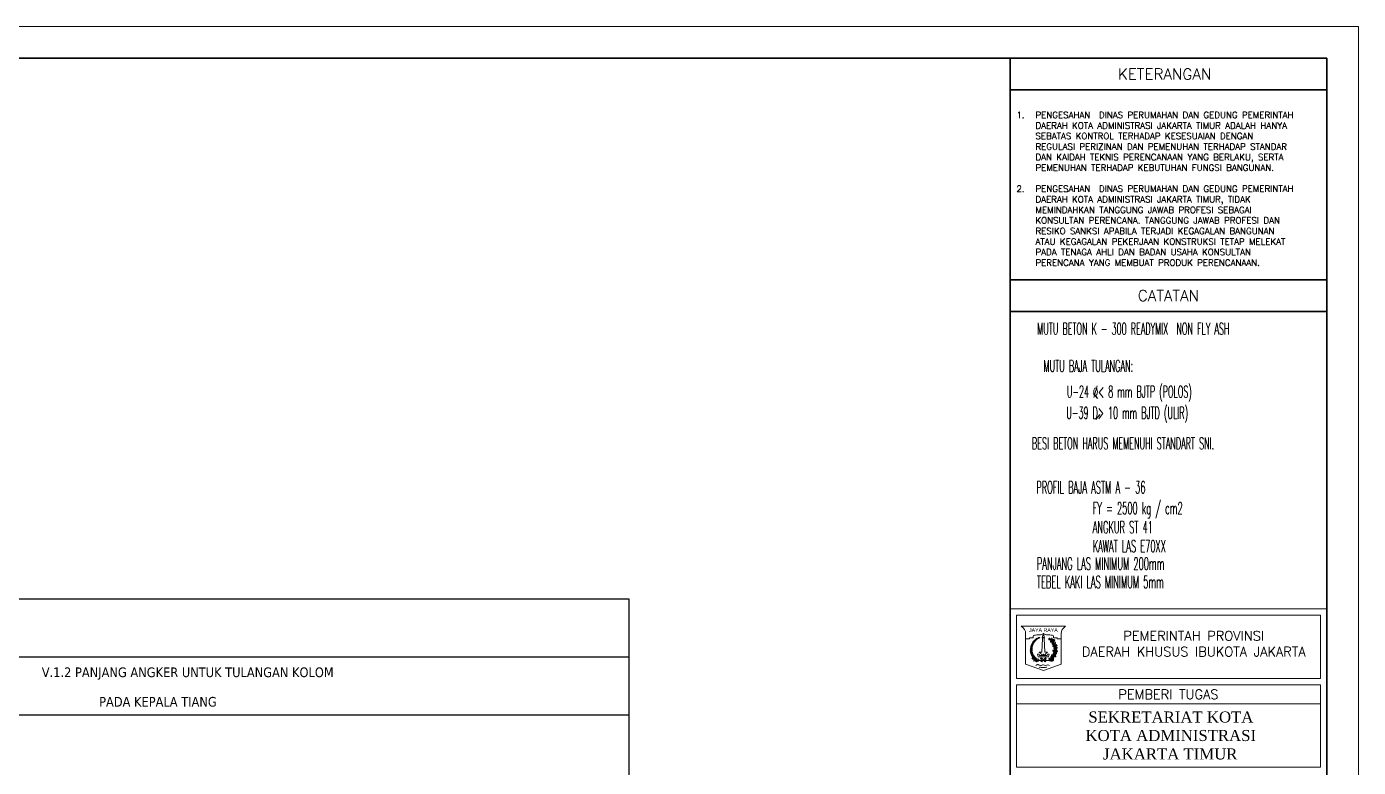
# Model space of a CAD drawing. Header units: inches. Extents: x 266054 to 836293, y -258454 to -102650.
# Drawn here: x 421216 to 442251, y -145108 to -133405 of the extents above; entities that cross this region are included whole.
import ezdxf
from ezdxf.enums import TextEntityAlignment as Align

# ---------------------------------------------------------------- set-up
doc = ezdxf.new("R2010")
doc.units = ezdxf.units.IN
doc.header["$LTSCALE"] = 800
doc.header["$MEASUREMENT"] = 0
for name, color, linetype, lineweight in [('ars', 11, 'Continuous', 0), ('GRS KOP', 1, 'Continuous', 35), ('kop', 7, 'Continuous', 20)]:
    doc.layers.add(name, color=color, linetype=linetype, lineweight=lineweight)
doc.layers.add('TEXT', color=4, linetype='Continuous')
doc.styles.add('BARU', font='arial.ttf')
doc.styles.add('ROMANC', font='tahoma.ttf', dxfattribs={"height": 2})
doc.styles.add('ROMANS', font='romans.shx', dxfattribs={"width": 0.8, "height": 0.25})
doc.styles.get("Standard").update_dxf_attribs({"font": 'romans.shx'})

# ---------------------------------------------------------------- blocks, each defined once
blk = doc.blocks.new('kop')
at = {"layer": 'ars'}
for p, q in [((74.316, 35.599), (74.29, 35.614)), ((74.328, 35.595), (74.333, 35.581)), ((74.373, 35.526), (74.347, 35.541)), ((74.373, 35.526), (74.375, 35.555)), ((74.395, 35.468), (74.406, 35.457)), ((74.408, 35.467), (74.408, 35.452)), ((74.429, 35.366), (74.409, 35.388)), ((74.429, 35.366), (74.437, 35.394)), ((74.267, 34.989), (74.296, 34.992)), ((74.332, 35.048), (74.331, 35.078)), ((74.347, 35.066), (74.372, 35.081)), ((74.416, 35.202), (74.401, 35.228)), ((74.416, 35.202), (74.434, 35.225)), ((74.425, 35.289), (74.43, 35.273)), ((74.436, 35.304), (74.431, 35.29))]:
    blk.add_line(p, q, dxfattribs=at)
for centre, radius, start, end in [((73.7, 35.362), 0.061, 172.3995, 236.8608), ((73.607, 35.319), 0.061, 352.3995, 56.8608), ((73.711, 35.414), 0.061, 164.619, 229.0804), ((73.612, 35.384), 0.061, 344.619, 49.0804), ((74.072, 35.315), 0.405, 114.0856, 237.6325), ((73.728, 35.316), 0.061, 120.6799, 185.1412), ((73.636, 35.364), 0.061, 300.6799, 5.1412), ((73.717, 35.456), 0.0488, 158.8649, 223.3262), ((73.647, 35.424), 0.061, 292.8994, 357.3608), ((73.732, 35.365), 0.061, 112.8994, 177.3608), ((73.636, 35.44), 0.0488, 338.8649, 43.3262), ((73.667, 35.469), 0.0488, 287.1453, 351.6066), ((73.73, 35.415), 0.0488, 107.1453, 171.6066), ((73.736, 35.493), 0.0488, 150.2996, 214.761), ((73.654, 35.489), 0.0488, 330.2996, 34.761), ((73.743, 35.451), 0.0488, 98.58, 163.0414), ((73.689, 35.513), 0.0488, 278.58, 343.0414), ((73.756, 35.528), 0.0488, 145.7989, 210.2603), ((73.673, 35.531), 0.0488, 325.7989, 30.2603), ((73.71, 35.552), 0.0488, 274.0793, 338.5407), ((73.759, 35.485), 0.0488, 94.0793, 158.5407), ((73.78, 35.56), 0.0488, 139.3679, 203.8292), ((73.698, 35.572), 0.0488, 319.3679, 23.8292), ((73.778, 35.517), 0.0488, 87.6483, 152.1096), ((73.737, 35.589), 0.0488, 267.6483, 332.1096), ((73.807, 35.589), 0.0488, 133.8416, 198.303), ((73.727, 35.609), 0.0488, 313.8416, 18.303), ((73.801, 35.547), 0.0488, 82.122, 146.5834), ((73.767, 35.622), 0.0488, 262.122, 326.5834), ((73.831, 35.612), 0.0439, 126.6239, 191.0853), ((73.761, 35.639), 0.0439, 306.6239, 11.0853), ((73.821, 35.575), 0.0439, 74.9043, 139.3657), ((73.799, 35.646), 0.0439, 254.9043, 319.3657), ((73.848, 35.632), 0.0352, 123.961, 188.4223), ((73.794, 35.656), 0.0352, 303.961, 8.4223), ((73.839, 35.603), 0.0352, 72.2414, 136.7027), ((73.824, 35.66), 0.0352, 252.2414, 316.7027), ((73.821, 35.676), 0.0352, 297.7406, 2.2019), ((73.873, 35.647), 0.0352, 117.7406, 182.2019), ((73.86, 35.619), 0.0352, 66.021, 130.4823), ((73.852, 35.677), 0.0352, 246.021, 310.4823), ((73.892, 35.661), 0.0281, 113.4007, 177.862), ((73.852, 35.688), 0.0281, 293.4007, 357.862), ((73.88, 35.64), 0.0281, 61.6811, 126.1424), ((73.877, 35.687), 0.0281, 241.6811, 306.1424), ((73.876, 35.701), 0.0281, 293.4007, 357.862), ((73.915, 35.674), 0.0281, 113.4007, 177.862), ((73.904, 35.653), 0.0281, 61.6811, 126.1424), ((73.901, 35.7), 0.0281, 241.6811, 306.1424), ((73.911, 35.713), 0.0281, 260.9368, 325.3982), ((73.93, 35.669), 0.0281, 80.9368, 145.3982), ((74.027, 35.315), 0.405, 302.3675, 44.4851), ((74.279, 35.674), 0.0613, 235.5154, 280.6207), ((74.24, 35.613), 0.0507, 1.4248, 71.624), ((74.336, 35.601), 0.0613, 235.5154, 280.6207), ((74.383, 35.652), 0.0795, 151.1819, 225.9956), ((74.296, 35.54), 0.0507, 1.4248, 71.624), ((74.32, 35.44), 0.0795, 20.9123, 95.7261), ((74.387, 35.547), 0.0795, 200.9123, 275.7261), ((74.259, 35.633), 0.0795, 331.1819, 45.9956), ((74.406, 35.596), 0.0507, 162.5946, 232.7938), ((74.417, 35.449), 0.0613, 217.2288, 262.3342), ((74.333, 35.6), 0.0613, 313.598, 358.7033), ((74.458, 35.361), 0.0795, 171.1641, 245.9779), ((74.347, 35.301), 0.0795, 351.1641, 65.9779), ((74.361, 35.403), 0.0507, 343.1383, 53.3375), ((74.479, 35.504), 0.0795, 133.1999, 208.0136), ((74.354, 35.525), 0.0795, 313.1999, 28.0136), ((74.476, 35.427), 0.0507, 150.0679, 220.2671), ((74.405, 35.377), 0.0795, 293.3027, 8.1164), ((74.515, 35.315), 0.0795, 113.3027, 188.1164), ((74.406, 35.447), 0.0613, 301.0712, 346.1766), ((73.61, 35.253), 0.061, 2.2926, 66.7539), ((73.696, 35.312), 0.061, 182.2926, 246.7539), ((73.623, 35.191), 0.061, 12.6628, 77.1241), ((73.696, 35.264), 0.061, 192.6628, 257.1241), ((73.702, 35.225), 0.061, 200.2151, 264.6765), ((73.639, 35.143), 0.061, 20.2151, 84.6765), ((73.715, 35.183), 0.061, 206.1601, 270.6214), ((73.661, 35.095), 0.061, 26.1601, 90.6214), ((73.73, 35.271), 0.061, 130.573, 195.0343), ((73.632, 35.302), 0.061, 310.573, 15.0343), ((73.738, 35.23), 0.061, 140.9432, 205.4045), ((73.736, 35.145), 0.061, 208.508, 272.9693), ((73.685, 35.055), 0.061, 28.508, 92.9693), ((73.635, 35.243), 0.061, 320.9432, 25.4045), ((73.751, 35.19), 0.061, 140.9432, 205.4045), ((73.649, 35.203), 0.061, 320.9432, 25.4045), ((73.716, 35.015), 0.061, 40.0311, 104.4924), ((73.747, 35.113), 0.061, 220.0311, 284.4924), ((73.768, 35.153), 0.061, 146.9028, 211.3642), ((73.665, 35.155), 0.061, 326.9028, 31.3642), ((73.75, 34.978), 0.061, 49.2006, 113.662), ((73.766, 35.08), 0.061, 229.2006, 293.662), ((73.791, 35.115), 0.061, 146.6953, 211.1566), ((73.688, 35.117), 0.061, 326.6953, 31.1566), ((73.816, 35.084), 0.061, 144.8635, 209.3249), ((73.713, 35.089), 0.061, 324.8635, 29.3249), ((73.785, 34.949), 0.061, 44.4223, 108.8836), ((73.809, 35.049), 0.061, 224.4223, 288.8836), ((73.844, 35.054), 0.061, 144.4903, 208.9516), ((73.741, 35.059), 0.061, 324.4903, 28.9516), ((73.875, 35.031), 0.061, 156.1803, 220.6416), ((73.773, 35.016), 0.061, 336.1803, 40.6416), ((74.361, 35.052), 0.0795, 137.1076, 211.9214), ((74.235, 35.064), 0.0795, 317.1076, 31.9214), ((74.342, 34.969), 0.0507, 83.4432, 153.6424), ((74.332, 35.042), 0.0613, 234.4466, 279.5519), ((74.364, 34.993), 0.0612, 69.8962, 144.7099), ((74.335, 35.085), 0.0612, 249.8962, 324.7099), ((74.377, 35.119), 0.0613, 176.9872, 222.0926), ((74.304, 35.12), 0.0507, 302.8967, 13.0959), ((74.439, 35.186), 0.0795, 153.0891, 227.9029), ((74.422, 35.286), 0.0613, 205.6201, 250.7254), ((74.314, 35.163), 0.0795, 333.0891, 47.9029), ((74.423, 35.078), 0.0507, 106.5818, 176.781), ((74.386, 35.141), 0.0613, 257.5851, 302.6905), ((74.357, 35.252), 0.0507, 331.5296, 41.7288), ((74.396, 35.228), 0.0795, 271.02, 345.8338), ((74.475, 35.129), 0.0795, 91.02, 165.8338), ((74.483, 35.241), 0.0507, 128.2781, 198.4773), ((74.425, 35.285), 0.0613, 279.2815, 324.3868)]:
    blk.add_arc(centre, radius, start, end, dxfattribs=at)
at = {"layer": 'ars', "color": 11}
for centre, radius, start, end in [((74.285, 34.995), 0.0613, 158.8696, 203.9749), ((74.216, 35.02), 0.0507, 284.779, 354.9783), ((74.235, 34.986), 0.016, 270, 302.3675)]:
    blk.add_arc(centre, radius, start, end, dxfattribs=at)
at = {"layer": 'ars'}
for points, start_tangent, end_tangent in [([(74.256, 35.651), (74.261, 35.634), (74.244, 35.624), (74.224, 35.623), (74.22, 35.64), (74.234, 35.661), (74.239, 35.672), (74.256, 35.663), (74.256, 35.651)], (0.714442, -0.699695), (0.714442, -0.699695)), ([(74.313, 35.578), (74.318, 35.561), (74.301, 35.551), (74.281, 35.55), (74.277, 35.567), (74.29, 35.588), (74.296, 35.599), (74.312, 35.589), (74.313, 35.578)], (0.714442, -0.699695), (0.714442, -0.699695)), ([(74.388, 35.435), (74.388, 35.416), (74.369, 35.412), (74.349, 35.418), (74.351, 35.435), (74.37, 35.451), (74.378, 35.459), (74.391, 35.445), (74.388, 35.435)], (0.458819, -0.88853), (0.458819, -0.88853)), ([(74.365, 35.605), (74.376, 35.591), (74.394, 35.598), (74.407, 35.615), (74.395, 35.627), (74.37, 35.629), (74.358, 35.631), (74.356, 35.612), (74.365, 35.605)], (0.149901, -0.988701), (0.149901, -0.988701)), ([(74.438, 35.445), (74.446, 35.429), (74.465, 35.432), (74.481, 35.445), (74.473, 35.46), (74.449, 35.467), (74.438, 35.472), (74.431, 35.453), (74.438, 35.445)], (-0.068112, -0.997678), (-0.068112, -0.997678)), ([(74.257, 35.013), (74.242, 35.004), (74.228, 35.018), (74.222, 35.037), (74.238, 35.045), (74.261, 35.037), (74.273, 35.034), (74.268, 35.016), (74.257, 35.013)], (-0.515761, -0.856733), (-0.515761, -0.856733)), ([(74.345, 35.127), (74.333, 35.113), (74.316, 35.122), (74.305, 35.139), (74.317, 35.151), (74.342, 35.151), (74.354, 35.152), (74.355, 35.133), (74.345, 35.127)], (-0.223771, -0.974642), (-0.223771, -0.974642)), ([(74.343, 35.011), (74.331, 34.997), (74.342, 34.981), (74.36, 34.972), (74.371, 34.985), (74.367, 35.01), (74.367, 35.022), (74.348, 35.021), (74.343, 35.011)], (-0.942817, -0.33331), (-0.942817, -0.33331)), ([(74.39, 35.277), (74.386, 35.26), (74.366, 35.259), (74.348, 35.269), (74.353, 35.285), (74.375, 35.297), (74.385, 35.303), (74.395, 35.287), (74.39, 35.277)], (0.270637, -0.962681), (0.270637, -0.962681)), ([(74.408, 35.117), (74.403, 35.1), (74.419, 35.089), (74.439, 35.088), (74.443, 35.104), (74.431, 35.126), (74.426, 35.137), (74.409, 35.128), (74.408, 35.117)], (-0.735998, -0.676983), (-0.735998, -0.676983)), ([(74.454, 35.272), (74.455, 35.253), (74.474, 35.25), (74.494, 35.256), (74.492, 35.273), (74.472, 35.288), (74.463, 35.297), (74.451, 35.282), (74.454, 35.272)], (-0.433585, -0.901113), (-0.433585, -0.901113))]:
    blk.add_spline(points, degree=3, dxfattribs=dict(at, start_tangent=start_tangent, end_tangent=end_tangent))
for points in [[(74.24, 34.97), (74.265, 34.975), (74.316, 34.973), (74.354, 34.955)], [(74.24, 34.97), (74.263, 34.959), (74.313, 34.947), (74.354, 34.955)]]:
    blk.add_spline(points, degree=3, dxfattribs=at)
at = {"layer": 'GRS KOP'}
for p, q in [((73, 1), (73, 54)), ((83, 1), (83, 54)), ((73, 53), (83, 53)), ((73, 47), (83, 47)), ((73, 46), (83, 46))]:
    blk.add_line(p, q, dxfattribs=at)
blk.add_lwpolyline([(1, 54), (83, 54), (83, 1), (1, 1)], close=True, dxfattribs=at)
at = {"layer": 'kop', "color": 7}
for p, q in [((84, 55), (0, 55)), ((84, 55), (84, 0)), ((84, 55), (84, 0)), ((73.999, 35.69), (74.099, 35.69)), ((74.019, 35.67), (73.999, 35.23)), ((74.029, 35.698), (74.069, 35.698)), ((74.079, 35.67), (74.099, 35.23)), ((73.869, 35.17), (73.919, 35.17)), ((73.869, 35.17), (73.889, 35.09)), ((73.889, 35.09), (74.209, 35.09)), ((73.919, 35.23), (73.919, 35.228)), ((73.919, 35.23), (73.999, 35.23)), ((73.919, 35.228), (73.924, 35.228)), ((73.919, 35.17), (73.929, 35.13)), ((73.929, 35.13), (74.17, 35.13)), ((73.989, 35.15), (74.029, 35.15)), ((74.069, 35.15), (74.109, 35.15)), ((74.099, 35.23), (74.18, 35.23)), ((74.17, 35.13), (74.18, 35.17)), ((74.175, 35.228), (74.18, 35.228)), ((74.18, 35.23), (74.18, 35.228)), ((74.18, 35.17), (74.229, 35.17)), ((74.209, 35.09), (74.229, 35.17))]:
    blk.add_line(p, q, dxfattribs=at)
at = {"layer": 'kop'}
for p, q in [((83, 36.6), (73, 36.6)), ((73.2, 34.4), (73.2, 36.4)), ((82.8, 36.4), (73.2, 36.4)), ((82.8, 34.4), (82.8, 36.4)), ((82.8, 34.4), (73.2, 34.4)), ((73.2, 31.6), (73.2, 34.2)), ((82.8, 34.2), (73.2, 34.2)), ((82.8, 31.6), (82.8, 34.2)), ((82.8, 33.6), (73.2, 33.6)), ((82.8, 31.6), (73.2, 31.6))]:
    blk.add_line(p, q, dxfattribs=at)
at = {"layer": 'kop', "color": 5}
for p, q in [((74.749, 36.05), (73.35, 36.05)), ((73.489, 35.81), (73.489, 34.85)), ((74.609, 35.81), (74.609, 34.85)), ((73.489, 35.65), (73.609, 35.65)), ((73.609, 35.69), (73.609, 35.65)), ((73.609, 35.69), (73.729, 35.69)), ((73.729, 35.73), (73.729, 35.69)), ((74.369, 35.73), (74.369, 35.69)), ((74.489, 35.69), (74.369, 35.69)), ((74.489, 35.69), (74.489, 35.65)), ((74.609, 35.65), (74.489, 35.65)), ((74.019, 34.95), (73.965, 35.022)), ((74.049, 34.986), (73.997, 35.046)), ((74.019, 34.95), (74.004, 34.93)), ((74.049, 34.986), (74.101, 35.046)), ((74.079, 34.95), (74.133, 35.022)), ((74.079, 34.95), (74.094, 34.93)), ((73.489, 34.85), (74.049, 34.65)), ((74.049, 34.65), (74.609, 34.85))]:
    blk.add_line(p, q, dxfattribs=at)
at = {"layer": 'kop', "color": 7}
for points in [[(74.029, 35.698), (74.027, 35.701), (74.025, 35.704), (74.024, 35.707), (74.023, 35.71), (74.022, 35.713), (74.021, 35.715), (74.021, 35.718), (74.02, 35.72), (74.02, 35.723), (74.02, 35.725), (74.02, 35.728), (74.02, 35.731), (74.021, 35.733), (74.021, 35.736), (74.022, 35.738), (74.023, 35.741), (74.025, 35.743), (74.026, 35.746), (74.028, 35.749), (74.031, 35.753), (74.034, 35.758), (74.038, 35.763), (74.043, 35.77), (74.049, 35.778)], [(74.069, 35.698), (74.072, 35.701), (74.074, 35.704), (74.075, 35.707), (74.076, 35.71), (74.077, 35.713), (74.078, 35.715), (74.078, 35.718), (74.079, 35.72), (74.079, 35.723), (74.079, 35.725), (74.079, 35.728), (74.079, 35.731), (74.078, 35.733), (74.077, 35.736), (74.077, 35.738), (74.076, 35.741), (74.074, 35.743), (74.073, 35.746), (74.071, 35.749), (74.068, 35.753), (74.065, 35.758), (74.061, 35.763), (74.056, 35.77), (74.049, 35.778)]]:
    blk.add_lwpolyline(points, dxfattribs=at)
at = {"layer": 'kop', "color": 1}
blk.add_lwpolyline([(73.864, 34.97), (74.235, 34.97)], close=True, dxfattribs=at)
at = {"layer": 'kop', "color": 5}
for points in [[(74.004, 34.97), (73.974, 34.93)], [(74.094, 34.97), (74.124, 34.93)]]:
    blk.add_lwpolyline(points, dxfattribs=at)
for centre, radius, start, end in [((73.214, 35.81), 0.276, 0, 60.5129), ((73.769, 35.73), 0.04, 90, 180), ((74.329, 35.73), 0.04, 0, 90), ((74.885, 35.81), 0.276, 119.4871, 180), ((73.981, 35.034), 0.02, 36.8699, 216.8699), ((74.117, 35.034), 0.02, 323.1301, 143.1301)]:
    blk.add_arc(centre, radius, start, end, dxfattribs=at)
at = {"layer": 'kop', "color": 7}
for centre, radius, start, end in [((73.992, 35.663), 0.0283, 15, 75), ((74.107, 35.663), 0.0283, 105, 165), ((73.874, 35.119), 0.12, 15, 65.3894), ((74.049, 35.15), 0.02, 0, 180), ((74.225, 35.119), 0.12, 114.6106, 165)]:
    blk.add_arc(centre, radius, start, end, dxfattribs=at)
at = {"layer": 'kop', "color": 1}
blk.add_arc((73.864, 34.986), 0.016, 237.6325, 270, dxfattribs=at)
at = {"layer": 'kop', "color": 5}
for points in [[(74.049, 35.83), (74.026, 35.807), (73.995, 35.793), (73.915, 35.782), (73.841, 35.777), (73.769, 35.77)], [(74.049, 35.83), (74.073, 35.807), (74.104, 35.793), (74.184, 35.782), (74.258, 35.777), (74.329, 35.77)], [(73.817, 34.99), (73.8, 34.984), (73.769, 34.992), (73.719, 35.01), (73.685, 35.041)], [(73.833, 34.971), (73.81, 34.967), (73.791, 34.959), (73.758, 34.956), (73.727, 34.964)], [(73.876, 34.965), (73.861, 34.956), (73.828, 34.952), (73.8, 34.952), (73.786, 34.948)], [(73.919, 34.97), (73.899, 34.959), (73.887, 34.947), (73.846, 34.932), (73.828, 34.937)], [(73.907, 34.984), (73.879, 34.986), (73.865, 34.993), (73.845, 34.993)], [(73.919, 34.97), (73.906, 34.996), (73.879, 35.02), (73.876, 35.031)], [(73.809, 34.807), (73.883, 34.844), (73.957, 34.807), (74.044, 34.833), (74.12, 34.809), (74.194, 34.83), (74.244, 34.817)], [(73.914, 34.747), (73.954, 34.759), (73.999, 34.744), (74.049, 34.753), (74.094, 34.744), (74.126, 34.758), (74.151, 34.749)]]:
    blk.add_spline(points, degree=3, dxfattribs=at)
at = {"layer": 'TEXT'}
for p, q in [((75.623, 43.403), (75.76, 43.254)), ((75.835, 42.745), (75.7, 42.589))]:
    blk.add_line(p, q, dxfattribs=at)
at = {"layer": 'kop'}
for s, height, p in [('KETERANGAN ', 0.35, (78, 53.5)), ('CATATAN', 0.35, (78, 46.5)), ('PEMERINTAH PROVINSI', 0.29998, (78.8, 35.75)), ('DAERAH KHUSUS IBUKOTA JAKARTA', 0.29998, (78.8, 35.25)), ('PEMBERI TUGAS', 0.3, (78, 33.9))]:
    blk.add_text(s, height=height, dxfattribs=at).set_placement(p, align=Align.MIDDLE)
at = {"layer": 'kop', "color": 5, "style": 'BARU', "width": 0.9}
blk.add_text('JAYA RAYA', height=0.12, dxfattribs=at).set_placement((74.049, 35.93), align=Align.MIDDLE)
at = {"layer": 'kop', "insert": (73.2, 49.875), "char_height": 0.2, "width": 9.6, "attachment_point": 4}
blk.add_mtext('\\pi-0.6,l0.6,t0.6;1.^IPENGESAHAN  DINAS PERUMAHAN DAN GEDUNG PEMERINTAH DAERAH KOTA ADMINISTRASI JAKARTA TIMUR ADALAH HANYA SEBATAS KONTROL TERHADAP KESESUAIAN DENGAN REGULASI PERIZINAN DAN PEMENUHAN TERHADAP STANDAR DAN KAIDAH TEKNIS PERENCANAAN YANG BERLAKU, SERTA PEMENUHAN TERHADAP KEBUTUHAN FUNGSI BANGUNAN.\\P\\P2.^IPENGESAHAN  DINAS PERUMAHAN DAN GEDUNG PEMERINTAH DAERAH KOTA ADMINISTRASI JAKARTA TIMUR, TIDAK MEMINDAHKAN TANGGUNG JAWAB PROFESI SEBAGAI KONSULTAN PERENCANA. TANGGUNG JAWAB PROFESI DAN RESIKO SANKSI APABILA TERJADI KEGAGALAN BANGUNAN ATAU KEGAGALAN PEKERJAAN KONSTRUKSI TETAP MELEKAT PADA TENAGA AHLI DAN BADAN USAHA KONSULTAN PERENCANA YANG MEMBUAT PRODUK PERENCANAAN.', dxfattribs=at)
at = {"layer": 'kop', "insert": (74.033, 33.359), "char_height": 0.35, "attachment_point": 1, "style": 'BARU'}
blk.add_mtext_dynamic_manual_height_columns('\\pi1.4375;{\\fRomantic|b0|i0|c2|p2;SEKRETARIAT KOTA\\P\\pi1.3461;KOTA ADMINISTRASI\\P\\pi1.9027;JAKARTA TIMUR}', width=7.94943, gutter_width=1.5, heights=[0], dxfattribs=at)
at = {"layer": 'kop', "style": 'BARU', "flags": 4}
for p, height in [((73.8, 5.4), 0.35), ((80.303, 5.382), 0.25), ((73.8, 4.9), 0.35), ((80.303, 4.882), 0.25), ((73.8, 4.4), 0.35), ((80.303, 4.382), 0.25)]:
    blk.add_attdef('-', p, '', height=height, dxfattribs=at)
at = {"layer": 'kop', "flags": 4}
for tag, p in [('AR-00', (78.057, 2.648)), ('00', (81.238, 2.647))]:
    blk.add_attdef(tag, text='', height=0.35, dxfattribs=at).set_placement(p, align=Align.MIDDLE)
at = {"layer": 'TEXT', "style": 'ROMANS', "width": 0.5}
for s, height, p in [('MUTU BETON K - 300 READYMIX  NON FLY ASH', 0.37163, (73.854, 45.268)), (' BESI BETON HARUS MEMENUHI STANDART SNI.', 0.37163, (73.56, 41.646)), ('PROFIL BAJA ASTM A - 36 ', 0.38138, (73.826, 40.251)), ('FY = 2500 kg / cm2', 0.38138, (75.607, 39.592)), ('ANGKUR ST 41', 0.38138, (75.607, 38.99)), ('KAWAT LAS E70XX', 0.38138, (75.607, 38.393)), ('PANJANG LAS MINIMUM 200mm', 0.38138, (73.845, 37.84)), ('TEBEL KAKI LAS MINIMUM 5mm', 0.38138, (73.845, 37.26))]:
    blk.add_text(s, height=height, dxfattribs=at).set_placement(p)
for s, p in [('MUTU BAJA TULANGAN:', (75.47, 44.278)), ('U-24 %%C< 8 mm BJTP (POLOS)', (76.767, 43.437)), ('U-39 D> 10 mm BJTD (ULIR)', (76.699, 42.77))]:
    blk.add_text(s, height=0.37163, dxfattribs=at).set_placement(p, align=Align.MIDDLE)

msp = doc.modelspace()

# ---------------------------------------------------------------- linework, layer by layer
for p, q in [((430735, -142452.6), (403580.2, -142452.6)), ((430735, -152991.3), (430735, -142452.6)), ((430735, -143369), (403580.2, -143369)), ((430735, -144285.4), (420975.6, -144285.4))]:
    msp.add_line(p, q)

# ---------------------------------------------------------------- block references
at = {"layer": 'kop', "xscale": 500, "yscale": 500, "zscale": 500}
msp.add_blockref('kop', (400250.7, -160904.6), dxfattribs=at)

# ---------------------------------------------------------------- texts
at = {"style": 'ROMANC'}
for s, p in [('V.1.2 PANJANG ANGKER UNTUK TULANGAN KOLOM', (421455.5, -143682.4)), ('PADA KEPALA TIANG', (422361.1, -144148.4))]:
    msp.add_text(s, height=152.81, dxfattribs=at).set_placement(p)

doc.saveas('drawing.dxf')
